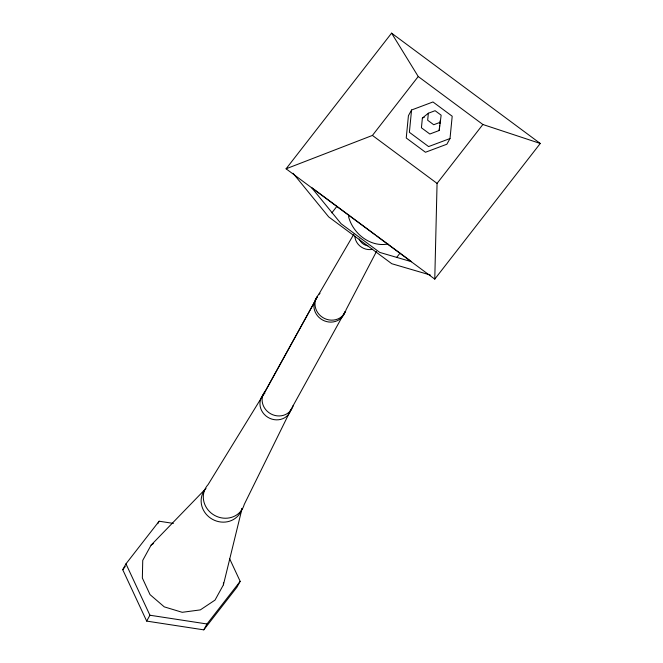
<?xml version="1.0" encoding="UTF-8"?>
<svg xmlns="http://www.w3.org/2000/svg" width="663" height="663" viewBox="0 0 663 663"><rect width="100%" height="100%" fill="white"/><g stroke="black" fill="none" stroke-linecap="round" stroke-linejoin="round"><path stroke-width="0.99" d="M223.406 584.849L242.094 508.347A21.15 19.542 28.9 0 1 212.516 519.353A21.15 19.542 28.9 0 1 205.944 488.474L151.114 545.11L142.744 560.359L142.354 578.028L150.037 594.628L164.258 606.86L182.209 612.305L200.325 609.894L215.027 600.09L223.406 584.849L223.448 582.885M348.688 214.92L348.647 216.983C353.139 233.724 370.402 247.415 388.012 244.001M434.771 279.123L437.066 183.394L482.871 124.495L540.262 143.473L434.771 279.123L286.084 168.8L391.584 33.15L540.262 143.473M411.566 110L409.378 132.302L428.605 146.573L450.011 138.534L452.199 116.232L432.972 101.969L411.566 110L408.425 115.694L406.237 137.995L425.464 152.258L446.87 144.219L450.011 138.534M422.381 118.031L421.428 127.785L429.831 134.017L439.188 130.503L441.144 115.188L435.094 110.696L428.356 113.224L422.381 118.031L424.254 117.326M428.356 113.224L427.668 120.243L433.718 124.735L440.456 122.207M439.188 130.503L439.668 125.63M439.859 123.683L440.149 120.757M376.567 251.302L346.119 309.662A16.078 14.851 28.9 0 1 322.757 317.511A16.078 14.851 28.9 0 1 320.022 293.261M229.721 558.934L240.172 581.352L236.931 587.219L203.781 629.85L146.68 621.098L122.738 569.716L125.97 563.848L159.128 521.217L173.408 523.405M157.744 523.729L159.128 521.217M262.581 396.151L314.386 302.311M146.68 621.098L149.921 615.231L125.97 563.848M290.054 411.251L345.033 311.618A16.078 14.851 28.9 0 1 322.558 319.989A16.078 14.851 28.9 0 1 317.569 296.518L265.764 390.358A16.078 14.851 28.9 0 0 270.761 413.828A16.078 14.851 28.9 0 0 293.237 405.458M203.781 629.85L207.013 623.982L240.172 581.352M318.646 294.563L353.885 234.138M263.609 394.27L208.107 484.57A21.15 19.542 28.9 0 0 214.671 515.441A21.15 19.542 28.9 0 0 244.249 504.435L291.074 409.369A16.078 14.851 28.9 0 1 267.719 417.218A16.078 14.851 28.9 0 1 264.985 392.968M286.084 168.8L372.424 135.426L418.229 76.527L391.584 33.15M331.848 212.864L336.879 206.384M122.738 569.716L125.241 566.5M396.822 257.244L399.963 253.2M151.114 545.11L153.567 543.478M149.921 615.231L207.013 623.982M430.295 275.004L391.783 263.725L328.699 216.909L293.038 173.258M418.229 76.527L482.871 124.495M372.424 135.426L437.066 183.394M375.183 234.71L311.419 187.397L341.097 223.729L379.75 252.412L411.615 261.744L376.833 235.937M372.598 249.321A14.188 13.111 28.9 0 1 354.821 236.094M367.857 245.84A10.301 9.514 28.9 0 1 359.23 238.945"/></g></svg>
